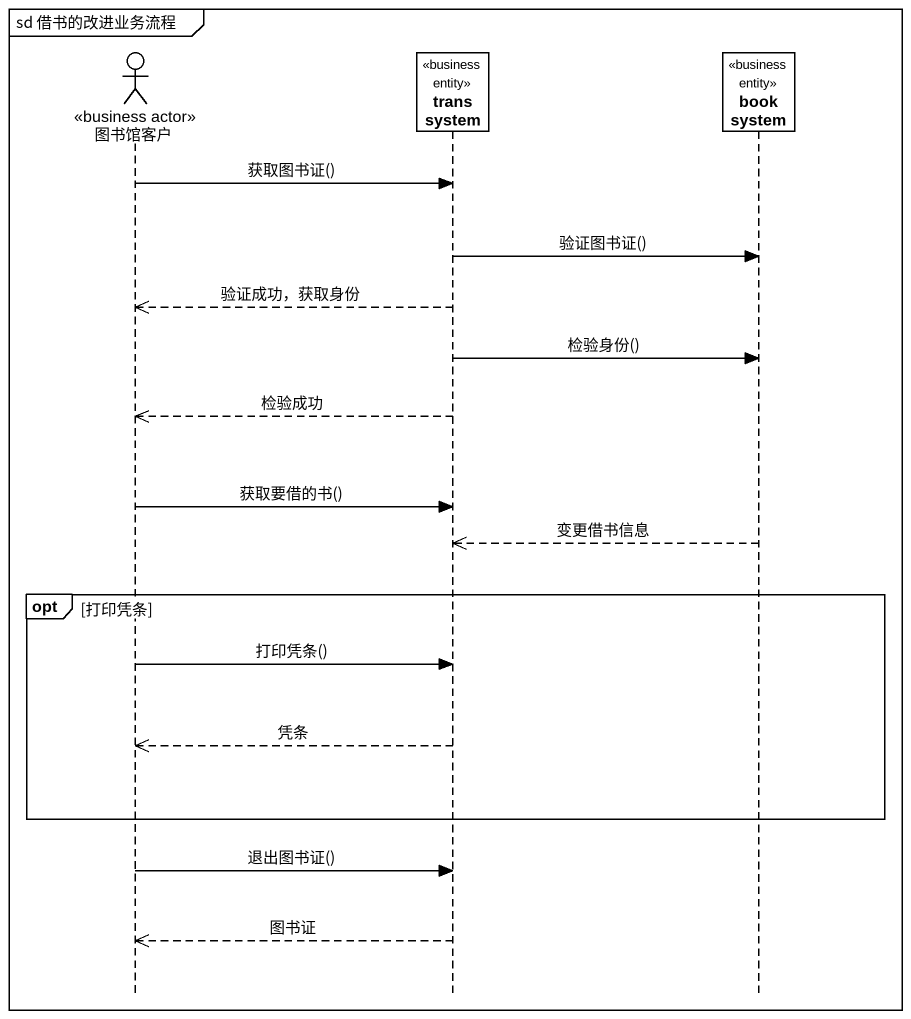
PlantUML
@startuml
mainframe sd 借书的改进业务流程
hide footbox
actor 图书馆客户 <<business actor>>
participant "trans system" as trans_system <<business entity>>
participant "book system" as book_system <<business entity>>

图书馆客户 -> trans_system : 获取图书证()
trans_system -> book_system : 验证图书证()
trans_system -->> 图书馆客户 : 验证成功，获取身份
trans_system -> book_system : 检验身份()
trans_system -->> 图书馆客户 : 检验成功
图书馆客户 -> trans_system : 获取要借的书()
book_system -->> trans_system : 变更借书信息
opt 打印凭条
  图书馆客户 -> trans_system : 打印凭条()
  trans_system -->> 图书馆客户 : 凭条
end
图书馆客户 -> trans_system : 退出图书证()
trans_system -->> 图书馆客户 : 图书证
@enduml
